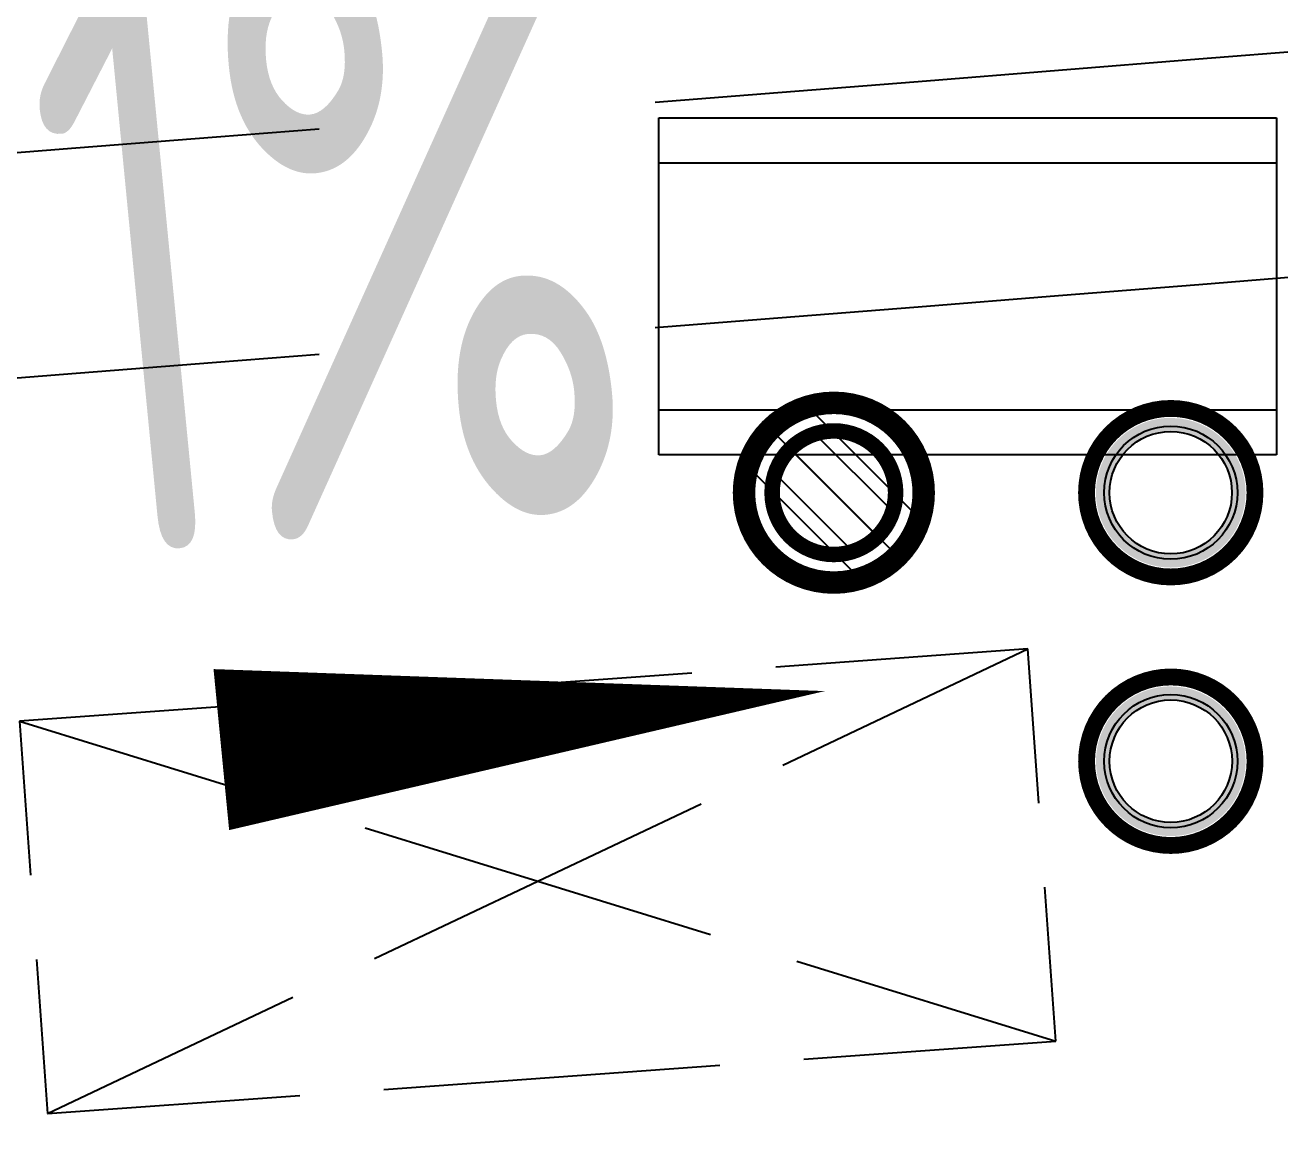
# Model space of a CAD drawing. Header units: inches. Extents: x 0 to 1813292486, y 0 to 3473589894.
# Drawn here: x 600641066 to 600642183, y 3473202584 to 3473203569 of the extents above; entities that cross this region are included whole.
import ezdxf
from ezdxf.enums import TextEntityAlignment as Align

# ---------------------------------------------------------------- set-up
doc = ezdxf.new("R2010")
doc.units = ezdxf.units.IN
doc.header["$LTSCALE"] = 1000
doc.header["$MEASUREMENT"] = 0
doc.linetypes.add('AX-MALL-WALL-P02-QT$0$DASH', pattern=[0.35, 0.25, -0.1])
doc.linetypes.add('PX-MALL-P02-LG$0$CONTINOUS', pattern=[0])
for name, color, linetype in [('A-Anno-Note', 241, 'Continuous'), ('AX-MALL-DIM-P02$0$A-Anno-Dims', 3, 'Continuous'), ('AX-MALL-DIM-P02$0$A-Anno-Note', 241, 'Continuous'), ('AX-MALL-P02-200$0$A-Anno-Note', 241, 'Continuous'), ('AX-MALL-WALL-P02$0$A-Anno-Note', 241, 'Continuous'), ('AX-MALL-WALL-P02-QT$0$A-Detl-Patt', 8, 'Continuous'), ('AX-MALL-WALL-P02-QT$0$A-Detl-Thin', 131, 'Continuous'), ('AX-MALL-WALL-P02-QT$0$A-Fixt', 81, 'Continuous'), ('PX-MALL-P02-LG$0$P-Airr-Pipe', 140, 'Continuous'), ('PX-MALL-P02-LG$0$P-Drain-Fldr', 4, 'Continuous'), ('PX-MALL-P02-LG$0$P-Drain-Fldr-ARCH', 161, 'Continuous'), ('PX-MALL-P02-LG$0$P-Drain-Fldr-W100', 4, 'Continuous'), ('PX-MALL-P02-LG$0$P-Drain-Fldr-W50', 4, 'Continuous'), ('PX-MALL-P02-LG$0$P-Pipe-Risr', 7, 'Continuous'), ('PX-MALL-P02-LG$0$P-Pipe-Risr-Arch', 6, 'Continuous'), ('PX-MALL-P02-LG$0$P-Pipe-Risr-W100', 6, 'Continuous'), ('PX-MALL-P02-LG$0$P-Pipe-Risr-W50', 6, 'Continuous'), ('PX-MALL-P02-LG$0$P-Stom-pipe', 4, 'PX-MALL-P02-LG$0$CONTINOUS')]:
    doc.layers.add(name, color=color, linetype=linetype)
doc.styles.add('AX-MALL-DIM-P02$0$_TCH_DIM', font='gbenor.shx')
doc.styles.add('PX-MALL-P02-LG$0$jzfz', font='gbenor.shx', dxfattribs={"bigfont": 'gbcbig.shx'})

# ---------------------------------------------------------------- blocks, each defined once
blk = doc.blocks.new('AX-MALL-WALL-P02-QT$0$JB-AC(O)-Hide')
for p, q in [((-225, 175), (-450, 175)), ((-450, 175), (-450, 37.5)), ((-450, 175), (-225, 87.5)), ((150, 175), (-150, 175)), ((450, 175), (225, 175)), ((225, 87.5), (450, 175)), ((450, 37.5), (450, 175)), ((-150, 58.3), (0, 0)), ((0, 0), (150, 58.3)), ((-150, -58.3), (0, 0)), ((0, 0), (150, -58.3)), ((-450, -37.5), (-450, -175)), ((450, -175), (450, -37.5)), ((-450, -175), (-225, -87.5)), ((225, -87.5), (450, -175)), ((-450, -175), (-225, -175)), ((-150, -175), (150, -175)), ((225, -175), (450, -175))]:
    blk.add_line(p, q)
blk = doc.blocks.new('AX-MALL-WALL-P02-QT$0$tj')
at = {"layer": 'AX-MALL-WALL-P02-QT$0$A-Detl-Patt'}
h = blk.add_hatch(dxfattribs=at)
h.set_pattern_fill('STEEL', color=256, scale=100, angle=50.4318)
h.set_pattern_definition([(75, (-14278.2, 156289.83), (-153.340725, 41.087523), []), (75, (-14317.88, 156358.57), (-153.340725, 41.087523), [])])
edge = h.paths.add_edge_path()
edge.add_arc((274303, 370915.4), 354853.2, 270.960109, 275.951313)
edge.add_line((311095.3, 17974.7), (323404.3, 17664.9))
edge.add_arc((337498.6, -5423), 27050, 84.42965, 121.40246, ccw=False)
edge.add_line((340124.3, 21499.2), (352435.6, 23411.5))
edge.add_line((352435.6, 23411.5), (352460.3, 23263.6))
edge.add_arc((262949, 558936.3), 543100, 279.486523, 288.50533)
edge.add_line((435325, 43917.8), (435185.9, 44187.6))
edge.add_arc((262949, 558936.3), 542800, 279.518166, 288.500444, ccw=False)
edge.add_line((352706.5, 23609), (352681.7, 23756.9))
edge.add_line((352681.7, 23756.9), (340117.8, 21803.8))
edge.add_arc((337510.1, -5455), 27383.3, 84.53553, 121.20268)
edge.add_line((323323.7, 17967), (311085.8, 18275))
edge.add_arc((274273.8, 371474.5), 355112.7, 270.964111, 275.950126, ccw=False)
edge.add_line((280249, 16412.1), (280249, 16112))
blk = doc.blocks.new('AX-MALL-WALL-P02-QT$0$JB-AC(i)-Li')
for p, q in [((-275, 0), (275, 0)), ((-275, 0), (275, 0)), ((-275, -300), (-275, 0)), ((275, 0), (275, -300)), ((-275, -40), (275, -40)), ((275, -260), (-275, -260)), ((275, -300), (-275, -300))]:
    blk.add_line(p, q)
blk = doc.blocks.new('AX-MALL-WALL-P02-QT')
at = {"layer": 'AX-MALL-WALL-P02-QT$0$A-Detl-Thin', "linetype": 'AX-MALL-WALL-P02-QT$0$DASH', "ltscale": 3}
for points in [[(600434979.4, 3473043169.7, 0.001862), (600438835.3, 3473042062.2, 0.001862)], [(600434909.4, 3473042981.8, 0.001861), (600438765.3, 3473041874.2, 0.001861)]]:
    blk.add_lwpolyline(points, format="xyb", dxfattribs=at)
at = {"layer": 'AX-MALL-WALL-P02-QT$0$A-Detl-Thin', "rotation": 339.5681613091762}
blk.add_blockref('AX-MALL-WALL-P02-QT$0$tj', (600144118.7, 3473128496.3), dxfattribs=at)
at = {"layer": 'AX-MALL-WALL-P02-QT$0$A-Fixt'}
for name, p, rotation in [('AX-MALL-WALL-P02-QT$0$JB-AC(i)-Li', (600438262.3, 3473042187.5), 339.5681613375581), ('AX-MALL-WALL-P02-QT$0$JB-AC(O)-Hide', (600437666.3, 3473041684.5), 343.6672273638711)]:
    blk.add_blockref(name, p, dxfattribs=dict(at, rotation=rotation))
blk = doc.blocks.new('AX-MALL-WALL-P02')
at = {"layer": 'AX-MALL-WALL-P02$0$A-Anno-Note'}
blk.add_blockref('AX-MALL-WALL-P02-QT', (0, 0), dxfattribs=at)
blk = doc.blocks.new('PX-MALL-P02-LG$0$P-Risr')
at = {"layer": 'PX-MALL-P02-LG$0$P-Pipe-Risr-W50'}
h = blk.add_hatch(color=0, dxfattribs=at)
edge = h.paths.add_edge_path()
edge.add_ellipse((0, 0), major_axis=(47.1, 47.1), ratio=1, start_angle=225, end_angle=405, ccw=False)
edge.add_ellipse((0, 0), major_axis=(47.1, 47.1), ratio=1, start_angle=133.9676, end_angle=225, ccw=False)
edge.add_line((-66.5, 1.2), (-54.4, 1.2))
edge.add_ellipse((0, 0), major_axis=(-38.5, 38.5), ratio=1, start_angle=43.7381, end_angle=135)
edge.add_ellipse((0, 0), major_axis=(38.5, 38.5), ratio=1, start_angle=225, end_angle=405)
edge.add_ellipse((0, 0), major_axis=(38.5, 38.5), ratio=1, start_angle=45, end_angle=133.7381)
edge.add_line((-54.4, 1.2), (-66.5, 1.2))
edge.add_ellipse((0, 0), major_axis=(-47.1, 47.1), ratio=1, start_angle=-45, end_angle=43.9676, ccw=False)
at = {"layer": 'PX-MALL-P02-LG$0$P-Pipe-Risr-Arch', "ltscale": 0.7}
blk.add_circle((0, 0), 59.3, dxfattribs=at)
at = {"layer": 'PX-MALL-P02-LG$0$P-Pipe-Risr-W100', "color": 0, "const_width": 15}
blk.add_lwpolyline([(-75, 0, 1), (75, 0, 1)], format="xyb", close=True, dxfattribs=at)
at = {"layer": 'PX-MALL-P02-LG$0$P-Pipe-Risr-W50'}
blk.add_circle((0, 0), 54.5, dxfattribs=at)
at = {"layer": 'PX-MALL-P02-LG$0$P-Pipe-Risr', "style": 'PX-MALL-P02-LG$0$jzfz', "width": 0.6, "flags": 1}
for tag in ['RANGE', 'SYS-MARK']:
    blk.add_attdef(tag, text='', height=0.0156, dxfattribs=at).set_placement((0.3, -45.7), align=Align.MIDDLE)
blk = doc.blocks.new('PX-MALL-P02-LG$0$A$C5A9C1854')
at = {"layer": 'PX-MALL-P02-LG$0$P-Drain-Fldr-W50', "ltscale": 0.7}
for p, q in [((52.4, -16.8), (-16.8, 52.4)), ((38.9, -38.9), (-38.9, 38.9)), ((16.8, -52.4), (-52.4, 16.8))]:
    blk.add_line(p, q, dxfattribs=at)
at = {"layer": 'PX-MALL-P02-LG$0$P-Drain-Fldr-W50', "ltscale": 0.7, "const_width": 13.8}
blk.add_lwpolyline([(-55, 0, 1), (55, 0, 1)], format="xyb", close=True, dxfattribs=at)
blk = doc.blocks.new('PX-MALL-P02-LG$0$A$C7D2520B3')
at = {"layer": 'PX-MALL-P02-LG$0$P-Drain-Fldr', "ltscale": 0.7}
for p, q in [((78.5, -25.2), (-25.2, 78.5)), ((58.3, -58.3), (-58.3, 58.3)), ((25.2, -78.5), (-78.5, 25.2))]:
    blk.add_line(p, q, dxfattribs=at)
at = {"layer": 'PX-MALL-P02-LG$0$P-Drain-Fldr', "ltscale": 0.7, "const_width": 20}
blk.add_lwpolyline([(0, -80, 1), (0, 80, 1)], format="xyb", close=True, dxfattribs=at)
blk = doc.blocks.new('PX-MALL-P02-LG$0$A$C2257314B')
at = {"layer": 'PX-MALL-P02-LG$0$P-Drain-Fldr-ARCH', "ltscale": 0.7}
for p, q in [((52.4, -16.8), (-16.8, 52.4)), ((38.9, -38.9), (-38.9, 38.9)), ((16.8, -52.4), (-52.4, 16.8))]:
    blk.add_line(p, q, dxfattribs=at)
for start, end in [(0, 180), (180, 0)]:
    blk.add_arc((0, 0), 55, start, end, dxfattribs=at)
blk = doc.blocks.new('PX-MALL-P02-LG$0$P-Drain-Fldr')
blk.add_blockref('PX-MALL-P02-LG$0$A$C2257314B', (0, 0))
at = {"layer": 'PX-MALL-P02-LG$0$P-Drain-Fldr-W100'}
blk.add_blockref('PX-MALL-P02-LG$0$A$C7D2520B3', (0, 0), dxfattribs=at)
at = {"layer": 'PX-MALL-P02-LG$0$P-Drain-Fldr-W50'}
blk.add_blockref('PX-MALL-P02-LG$0$A$C5A9C1854', (0, 0), dxfattribs=at)
blk = doc.blocks.new('PX-MALL-P02-LG')
at = {"layer": 'PX-MALL-P02-LG$0$P-Airr-Pipe', "rotation": 249.5681612843863}
blk.add_blockref('PX-MALL-P02-LG$0$P-Risr', (600438315.2, 3473041811.8), dxfattribs=at)
at = {"layer": 'PX-MALL-P02-LG$0$P-Drain-Fldr', "rotation": 339.5681612843863}
blk.add_blockref('PX-MALL-P02-LG$0$P-Drain-Fldr', (600438034.1, 3473041916.5), dxfattribs=at)
at = {"layer": 'PX-MALL-P02-LG$0$P-Stom-pipe', "ltscale": 0.7, "rotation": 249.568161317356}
blk.add_blockref('PX-MALL-P02-LG$0$P-Risr', (600438231.8, 3473041587.8), dxfattribs=at)
blk = doc.blocks.new('AX-MALL-DIM-P02')
at = {"layer": 'AX-MALL-DIM-P02$0$A-Anno-Dims'}
blk.add_lwpolyline([(600437281.2, 3473041935.7, 0, 0, 0), (600437965, 3473041753.8, 0, 144, 0), (600437443.2, 3473041892.6, 0, 0, 0)], format="xyseb", dxfattribs=at)
at = {"layer": 'AX-MALL-DIM-P02$0$A-Anno-Note', "style": 'AX-MALL-DIM-P02$0$_TCH_DIM', "width": 0.7}
blk.add_text('1%', height=535.5, rotation=345.1051, dxfattribs=at).set_placement((600437376.1, 3473042096.9))
blk = doc.blocks.new('AX-MALL-P02-200')
at = {"layer": 'AX-MALL-P02-200$0$A-Anno-Note'}
blk.add_blockref('AX-MALL-WALL-P02', (0, 0), dxfattribs=at)
for name in ['AX-MALL-DIM-P02', 'PX-MALL-P02-LG']:
    blk.add_blockref(name, (0, 0), dxfattribs=at)

msp = doc.modelspace()

# ---------------------------------------------------------------- block references
at = {"layer": 'A-Anno-Note', "rotation": 20.43183869077545}
msp.add_blockref('AX-MALL-P02-200', (1250392458.5, 9048125.7), dxfattribs=at)

doc.saveas('drawing.dxf')
